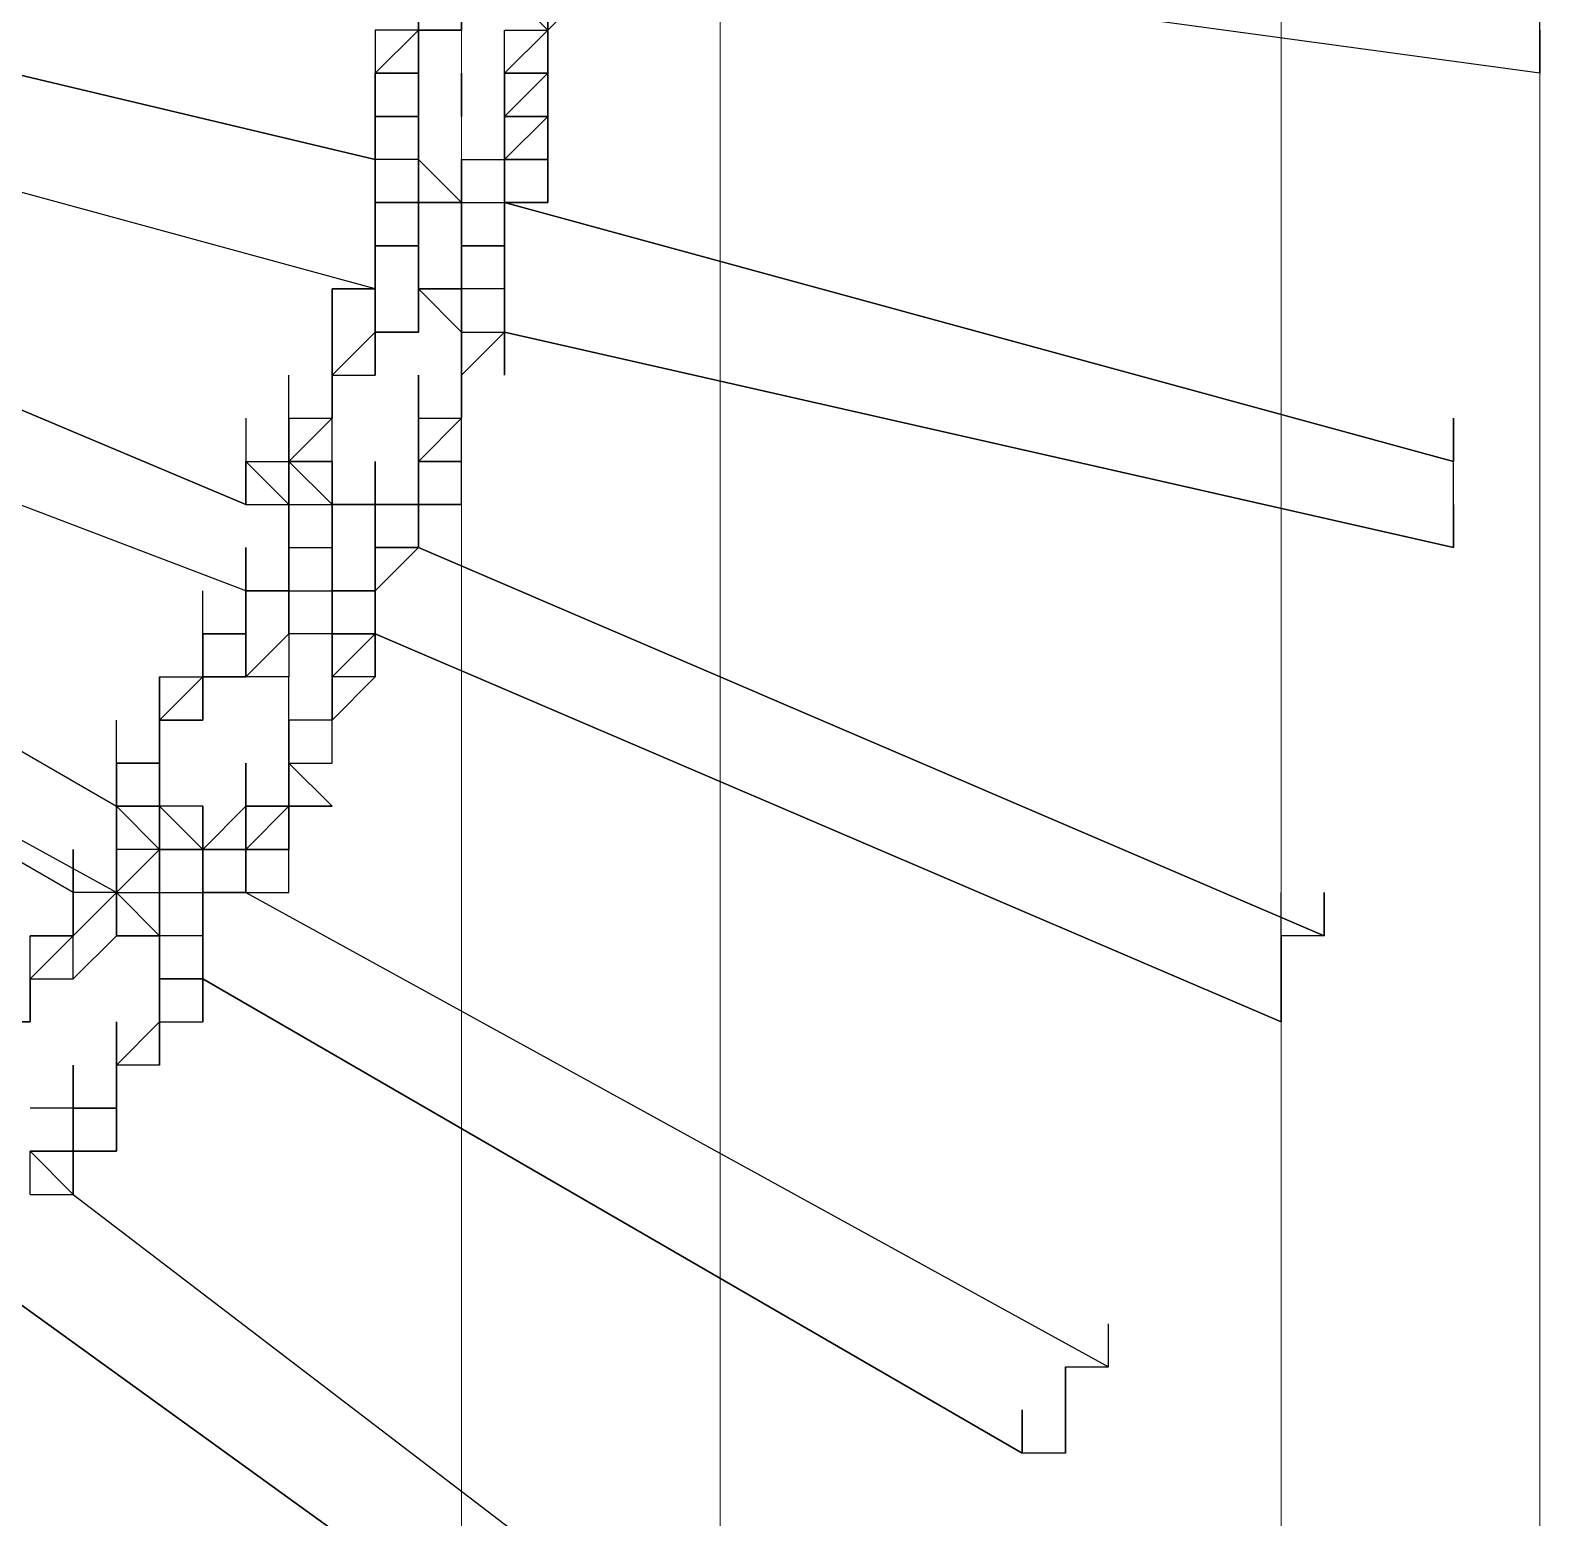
# Model space of a CAD drawing. Header units: inches. Extents: x 3324238 to 135265466, y -1036581 to 20094598.
# Drawn here: x 3353516.009 to 3353518.829, y -519257.916 to -519255.136 of the extents above; entities that cross this region are included whole.
import ezdxf

# ---------------------------------------------------------------- set-up
doc = ezdxf.new("R2010")
doc.units = ezdxf.units.IN
doc.header["$MEASUREMENT"] = 0
doc.layers.add('PDF_Geometry', color=7, linetype='Continuous')

msp = doc.modelspace()

# ---------------------------------------------------------------- linework, layer by layer
at = {"layer": 'PDF_Geometry', "color": 32, "lineweight": 13, "true_color": 0xdd6e00}
for points in [[(3353517.2977, -519332.0817), (3353517.2977, -519254.4915, 1.002038), (3353505.3731, -519254.4915), (3353505.3731, -519332.0817)], [(3353516.8143, -519332.0817), (3353516.8143, -519254.4915, 1.000988), (3353505.8566, -519254.4915), (3353505.8566, -519332.0817)]]:
    msp.add_lwpolyline(points, format="xyb", dxfattribs=at)
for points in [[(3353518.3451, -519332.0817), (3353518.3451, -519254.4915)], [(3353518.8286, -519332.0817), (3353518.8286, -519254.4915)]]:
    msp.add_lwpolyline(points, dxfattribs=at)
at = {"layer": 'PDF_Geometry', "lineweight": 25}
for points in [[(3353516.9754, -519255.2166), (3353516.9754, -519255.2972), (3353516.8948, -519255.2972), (3353516.8948, -519255.3778), (3353516.8948, -519255.2972), (3353516.9754, -519255.2972), (3353516.9754, -519255.2166), (3353516.9754, -519255.1361), (3353516.9754, -519255.0555), (3353516.8948, -519255.0555), (3353516.8948, -519254.9749), (3353516.8948, -519255.0555), (3353516.8948, -519254.9749), (3353516.8948, -519254.8943), (3353516.8948, -519254.9749), (3353516.8948, -519254.8943), (3353516.8948, -519254.8138), (3353516.8948, -519254.7332), (3353516.8948, -519254.8138), (3353516.8948, -519254.7332), (3353516.8948, -519254.8138), (3353516.8948, -519254.7332), (3353516.8948, -519254.8138)], [(3353514.9611, -519254.9749), (3353516.6531, -519255.3778), (3353516.6531, -519255.2972), (3353516.6531, -519255.3778), (3353514.9611, -519254.9749)], [(3353518.8286, -519255.2166), (3353517.056, -519254.9749), (3353516.9754, -519254.9749)], [(3353518.8286, -519255.1361), (3353518.8286, -519255.2166), (3353518.8286, -519255.1361), (3353518.8286, -519255.0555), (3353518.8286, -519254.9749)], [(3353516.6531, -519255.1361), (3353516.6531, -519255.2166), (3353516.7337, -519255.1361), (3353516.7337, -519255.2166), (3353516.7337, -519255.1361), (3353516.7337, -519255.0555), (3353516.7337, -519255.1361), (3353516.7337, -519255.0555)], [(3353516.8143, -519255.0555), (3353516.8143, -519255.1361), (3353516.7337, -519255.1361), (3353516.8143, -519255.1361), (3353516.7337, -519255.1361), (3353516.7337, -519255.2166), (3353516.7337, -519255.2972), (3353516.7337, -519255.2166), (3353516.7337, -519255.1361), (3353516.7337, -519255.2166), (3353516.7337, -519255.1361), (3353516.7337, -519255.0555), (3353516.7337, -519255.1361), (3353516.6531, -519255.1361), (3353516.6531, -519255.2166), (3353516.6531, -519255.2972), (3353516.6531, -519255.3778), (3353516.6531, -519255.2972), (3353516.6531, -519255.3778), (3353516.6531, -519255.2972), (3353516.7337, -519255.2972), (3353516.6531, -519255.2972), (3353516.7337, -519255.2972), (3353516.6531, -519255.2972), (3353516.7337, -519255.2972), (3353516.7337, -519255.2166), (3353516.7337, -519255.2972), (3353516.7337, -519255.2166), (3353516.7337, -519255.2972), (3353516.7337, -519255.2166), (3353516.7337, -519255.2972), (3353516.7337, -519255.2166), (3353516.7337, -519255.1361), (3353516.7337, -519255.0555), (3353516.7337, -519255.1361), (3353516.7337, -519255.2166), (3353516.6531, -519255.2166), (3353516.6531, -519255.2972), (3353516.6531, -519255.2166), (3353516.7337, -519255.2166), (3353516.7337, -519255.2972), (3353516.7337, -519255.2166), (3353516.7337, -519255.1361), (3353516.7337, -519255.2166), (3353516.7337, -519255.1361), (3353516.7337, -519255.0555)], [(3353516.8143, -519255.0555), (3353516.8143, -519255.1361), (3353516.8143, -519255.0555)], [(3353517.056, -519255.0555), (3353516.9754, -519255.1361), (3353516.9754, -519255.2166), (3353516.9754, -519255.1361), (3353516.8948, -519255.0555)], [(3353516.9754, -519255.1361), (3353516.8948, -519255.2166), (3353516.9754, -519255.2166), (3353516.9754, -519255.1361), (3353516.9754, -519255.2166), (3353516.9754, -519255.1361), (3353516.9754, -519255.0555), (3353516.9754, -519255.1361), (3353516.9754, -519255.0555), (3353516.9754, -519255.1361), (3353516.9754, -519255.2166), (3353516.8948, -519255.2166), (3353516.8948, -519255.2972), (3353516.8948, -519255.3778), (3353516.8948, -519255.4583), (3353516.8948, -519255.3778), (3353516.8948, -519255.2972), (3353516.8948, -519255.3778), (3353516.8948, -519255.2972), (3353516.8948, -519255.2166), (3353516.8948, -519255.2972), (3353516.9754, -519255.2972), (3353516.9754, -519255.2166), (3353516.9754, -519255.1361), (3353516.9754, -519255.0555), (3353516.9754, -519255.1361), (3353516.8948, -519255.0555)], [(3353516.9754, -519255.0555), (3353516.9754, -519255.1361), (3353517.056, -519255.0555)], [(3353516.4114, -519255.8612), (3353516.4114, -519255.9418), (3353516.492, -519255.9418), (3353516.492, -519256.0223), (3353516.492, -519256.1029), (3353516.492, -519256.0223), (3353516.492, -519255.9418), (3353516.492, -519255.8612), (3353516.5726, -519255.8612), (3353516.5726, -519255.7806), (3353516.5726, -519255.7001), (3353516.5726, -519255.7806), (3353516.5726, -519255.7001), (3353516.5726, -519255.6195), (3353516.5726, -519255.7001), (3353516.5726, -519255.6195), (3353516.6531, -519255.6195), (3353516.6531, -519255.5389), (3353516.6531, -519255.6195), (3353516.5726, -519255.6195), (3353516.5726, -519255.7001), (3353516.5726, -519255.7806), (3353516.6531, -519255.7001), (3353516.7337, -519255.7001), (3353516.6531, -519255.7001), (3353516.6531, -519255.6195), (3353516.5726, -519255.6195), (3353516.6531, -519255.6195), (3353514.8806, -519255.1361)], [(3353516.7337, -519255.1361), (3353516.7337, -519255.2166), (3353516.7337, -519255.1361), (3353516.7337, -519255.2166), (3353516.7337, -519255.2972), (3353516.7337, -519255.3778), (3353516.7337, -519255.2972), (3353516.7337, -519255.3778), (3353516.7337, -519255.2972), (3353516.7337, -519255.3778), (3353516.7337, -519255.2972), (3353516.7337, -519255.3778), (3353516.6531, -519255.3778)], [(3353516.7337, -519255.2166), (3353516.7337, -519255.1361)], [(3353516.6531, -519255.2166), (3353516.6531, -519255.2972), (3353516.6531, -519255.2166)], [(3353516.6531, -519255.2972), (3353516.6531, -519255.2166)], [(3353516.6531, -519255.2166), (3353516.7337, -519255.2166), (3353516.6531, -519255.2166)], [(3353516.7337, -519255.4583), (3353516.8143, -519255.4583), (3353516.8143, -519255.5389), (3353516.8143, -519255.4583), (3353516.8143, -519255.3778), (3353516.8948, -519255.3778), (3353516.8948, -519255.4583), (3353516.8948, -519255.5389), (3353516.8143, -519255.5389), (3353516.8143, -519255.4583), (3353516.8143, -519255.3778), (3353516.8143, -519255.4583), (3353516.8143, -519255.3778), (3353516.8143, -519255.4583), (3353516.8143, -519255.3778), (3353516.8143, -519255.4583), (3353516.8143, -519255.3778), (3353516.8143, -519255.4583), (3353516.8143, -519255.3778), (3353516.8143, -519255.4583), (3353516.7337, -519255.4583), (3353516.7337, -519255.3778), (3353516.7337, -519255.4583), (3353516.7337, -519255.3778), (3353516.7337, -519255.4583), (3353516.8143, -519255.4583), (3353516.7337, -519255.3778), (3353516.7337, -519255.4583), (3353516.7337, -519255.3778), (3353516.7337, -519255.4583), (3353516.7337, -519255.3778), (3353516.7337, -519255.2972), (3353516.7337, -519255.2166), (3353516.7337, -519255.2972), (3353516.7337, -519255.2166)], [(3353516.7337, -519255.2972), (3353516.7337, -519255.2166)], [(3353516.7337, -519255.2972), (3353516.7337, -519255.2166)], [(3353516.7337, -519255.2166), (3353516.7337, -519255.2972)], [(3353516.7337, -519255.2166), (3353516.7337, -519255.2972)], [(3353516.7337, -519255.2972), (3353516.7337, -519255.2166)], [(3353516.7337, -519255.2972), (3353516.7337, -519255.2166)], [(3353516.7337, -519255.2972), (3353516.7337, -519255.2166)], [(3353516.7337, -519255.2972), (3353516.7337, -519255.2166)], [(3353518.6674, -519255.9418), (3353516.8948, -519255.4583), (3353516.8948, -519255.3778), (3353516.9754, -519255.3778), (3353516.9754, -519255.2972), (3353516.9754, -519255.3778), (3353516.8948, -519255.3778), (3353516.8948, -519255.2972), (3353516.9754, -519255.2166), (3353516.8948, -519255.2166), (3353516.8948, -519255.2972), (3353516.8948, -519255.3778), (3353516.8948, -519255.4583), (3353516.8948, -519255.3778), (3353516.8948, -519255.4583), (3353516.8948, -519255.3778), (3353516.8948, -519255.4583), (3353516.8948, -519255.5389), (3353516.8143, -519255.5389), (3353516.8143, -519255.6195), (3353516.8143, -519255.5389), (3353516.8143, -519255.6195), (3353516.8143, -519255.5389), (3353516.8143, -519255.6195), (3353516.8143, -519255.5389)], [(3353516.8143, -519255.2972), (3353516.8143, -519255.2166)], [(3353516.8948, -519255.3778), (3353516.8948, -519255.2972), (3353516.8948, -519255.2166), (3353516.8948, -519255.2972)], [(3353516.9754, -519255.2166), (3353516.8948, -519255.2166), (3353516.9754, -519255.2166)], [(3353516.8948, -519255.2972), (3353516.8948, -519255.2166), (3353516.8948, -519255.2972), (3353516.9754, -519255.2972)], [(3353516.8948, -519255.2972), (3353516.8948, -519255.2166)], [(3353516.9754, -519255.2972), (3353516.9754, -519255.2166)], [(3353516.9754, -519255.2972), (3353516.9754, -519255.2166)], [(3353516.8143, -519255.3778), (3353516.8143, -519255.4583), (3353516.8143, -519255.5389), (3353516.8143, -519255.6195), (3353516.7337, -519255.6195), (3353516.7337, -519255.5389), (3353516.6531, -519255.5389), (3353516.7337, -519255.5389), (3353516.7337, -519255.4583), (3353516.7337, -519255.3778), (3353516.7337, -519255.4583), (3353516.8143, -519255.4583), (3353516.8948, -519255.4583), (3353516.8948, -519255.3778), (3353516.8948, -519255.2972), (3353516.8948, -519255.3778), (3353516.8948, -519255.2972), (3353516.8948, -519255.3778), (3353516.8948, -519255.2972)], [(3353516.7337, -519255.4583), (3353516.7337, -519255.5389), (3353516.7337, -519255.6195), (3353516.7337, -519255.5389), (3353516.7337, -519255.6195), (3353516.7337, -519255.5389), (3353516.7337, -519255.6195), (3353516.7337, -519255.5389), (3353516.7337, -519255.4583), (3353516.7337, -519255.5389), (3353516.6531, -519255.5389), (3353516.6531, -519255.6195), (3353516.6531, -519255.7001), (3353516.6531, -519255.6195), (3353516.6531, -519255.5389), (3353516.6531, -519255.4583), (3353516.6531, -519255.3778), (3353516.6531, -519255.4583), (3353516.6531, -519255.3778), (3353516.6531, -519255.2972)], [(3353516.6531, -519255.4583), (3353516.6531, -519255.3778), (3353516.6531, -519255.2972), (3353516.6531, -519255.3778)], [(3353516.6531, -519255.4583), (3353516.6531, -519255.3778), (3353516.6531, -519255.2972)], [(3353516.7337, -519255.4583), (3353516.7337, -519255.3778), (3353516.7337, -519255.2972)], [(3353516.7337, -519255.3778), (3353516.7337, -519255.2972)], [(3353516.7337, -519255.3778), (3353516.7337, -519255.2972)], [(3353516.8948, -519255.3778), (3353516.8948, -519255.2972)], [(3353516.8948, -519255.4583), (3353516.8948, -519255.3778), (3353516.8948, -519255.2972), (3353516.8948, -519255.3778)], [(3353516.8948, -519255.3778), (3353516.8948, -519255.2972)], [(3353516.4114, -519256.0223), (3353514.8806, -519255.3778), (3353516.4114, -519256.0223), (3353516.492, -519256.0223), (3353516.5726, -519256.0223), (3353516.6531, -519256.0223), (3353516.6531, -519256.1029), (3353516.6531, -519256.0223), (3353516.5726, -519256.0223), (3353516.5726, -519256.1029), (3353516.5726, -519256.0223), (3353516.5726, -519255.9418), (3353516.5726, -519256.0223), (3353516.5726, -519256.1029), (3353516.5726, -519256.1835), (3353516.5726, -519256.2641), (3353516.5726, -519256.1835), (3353516.5726, -519256.2641), (3353516.492, -519256.2641), (3353516.492, -519256.1835), (3353516.492, -519256.1029), (3353516.5726, -519256.1029), (3353516.5726, -519256.1835), (3353516.5726, -519256.2641), (3353516.492, -519256.2641), (3353516.492, -519256.1835), (3353516.492, -519256.1029), (3353516.5726, -519256.1029), (3353516.5726, -519256.0223), (3353516.5726, -519255.9418), (3353516.492, -519255.9418), (3353516.492, -519255.8612), (3353516.492, -519255.9418), (3353516.492, -519255.8612), (3353516.492, -519255.7806)], [(3353516.6531, -519255.4583), (3353516.6531, -519255.3778)], [(3353516.7337, -519256.0223), (3353516.7337, -519255.9418), (3353516.7337, -519256.0223), (3353516.7337, -519255.9418), (3353516.7337, -519256.0223), (3353516.7337, -519255.9418), (3353516.7337, -519256.0223), (3353516.7337, -519256.1029), (3353516.7337, -519256.0223), (3353516.8143, -519256.0223), (3353516.8143, -519255.9418), (3353516.7337, -519255.9418), (3353516.8143, -519255.9418), (3353516.8143, -519255.8612), (3353516.8143, -519255.7806), (3353516.8143, -519255.7001), (3353516.8143, -519255.7806), (3353516.8143, -519255.7001), (3353516.8143, -519255.7806), (3353516.8143, -519255.7001), (3353516.8143, -519255.7806), (3353516.8143, -519255.7001), (3353516.8143, -519255.6195), (3353516.8143, -519255.5389), (3353516.8143, -519255.4583), (3353516.8143, -519255.5389), (3353516.8143, -519255.6195), (3353516.8143, -519255.5389), (3353516.8143, -519255.6195), (3353516.7337, -519255.6195), (3353516.7337, -519255.5389), (3353516.7337, -519255.6195), (3353516.7337, -519255.5389), (3353516.7337, -519255.6195), (3353516.8143, -519255.6195), (3353516.8143, -519255.7001), (3353516.8143, -519255.7806), (3353516.8143, -519255.7001), (3353516.8143, -519255.7806), (3353516.8143, -519255.7001), (3353516.8143, -519255.6195), (3353516.8143, -519255.5389), (3353516.8143, -519255.4583), (3353516.8143, -519255.3778)], [(3353516.8143, -519255.7001), (3353516.8143, -519255.6195), (3353516.8143, -519255.7001), (3353516.8143, -519255.7806), (3353516.8948, -519255.7001), (3353516.8948, -519255.6195), (3353516.8948, -519255.7001), (3353516.8948, -519255.6195), (3353516.8143, -519255.6195), (3353516.7337, -519255.6195), (3353516.7337, -519255.5389), (3353516.7337, -519255.6195), (3353516.7337, -519255.5389), (3353516.7337, -519255.6195), (3353516.7337, -519255.5389), (3353516.7337, -519255.6195), (3353516.7337, -519255.5389), (3353516.7337, -519255.4583), (3353516.7337, -519255.3778), (3353516.7337, -519255.4583), (3353516.7337, -519255.3778), (3353516.7337, -519255.4583), (3353516.7337, -519255.3778), (3353516.7337, -519255.4583), (3353516.8143, -519255.4583), (3353516.8143, -519255.5389), (3353516.8143, -519255.4583), (3353516.8143, -519255.5389), (3353516.8143, -519255.4583), (3353516.8143, -519255.3778), (3353516.8143, -519255.4583), (3353516.8143, -519255.3778), (3353516.8143, -519255.4583), (3353516.8143, -519255.3778), (3353516.8143, -519255.4583), (3353516.8143, -519255.5389), (3353516.8143, -519255.6195), (3353516.8143, -519255.5389), (3353516.8143, -519255.4583), (3353516.8143, -519255.5389), (3353516.8143, -519255.6195), (3353516.8143, -519255.5389), (3353516.8948, -519255.5389), (3353516.8948, -519255.6195), (3353516.8948, -519255.5389), (3353516.8948, -519255.6195), (3353516.8948, -519255.5389), (3353516.8948, -519255.4583), (3353516.8948, -519255.5389), (3353516.8948, -519255.4583), (3353516.9754, -519255.4583), (3353516.8948, -519255.4583), (3353518.6674, -519255.9418)], [(3353516.7337, -519255.5389), (3353516.7337, -519255.6195), (3353516.7337, -519255.5389), (3353516.7337, -519255.6195), (3353516.7337, -519255.5389), (3353516.7337, -519255.4583), (3353516.8143, -519255.4583), (3353516.8143, -519255.3778), (3353516.8948, -519255.3778), (3353516.8948, -519255.4583), (3353516.8948, -519255.5389), (3353516.8143, -519255.5389), (3353516.8143, -519255.4583), (3353516.8143, -519255.3778)], [(3353516.7337, -519255.4583), (3353516.7337, -519255.3778)], [(3353516.7337, -519255.4583), (3353516.7337, -519255.3778)], [(3353516.8143, -519255.4583), (3353516.8143, -519255.5389), (3353516.8143, -519255.4583), (3353516.8143, -519255.3778)], [(3353516.8143, -519255.4583), (3353516.8143, -519255.3778)], [(3353516.8143, -519255.5389), (3353516.8143, -519255.4583), (3353516.8143, -519255.3778)], [(3353516.8143, -519255.4583), (3353516.8143, -519255.3778)], [(3353516.8948, -519255.5389), (3353516.8948, -519255.4583), (3353516.8948, -519255.3778)], [(3353516.8948, -519255.4583), (3353516.8948, -519255.3778)], [(3353516.8948, -519255.4583), (3353516.8948, -519255.3778)], [(3353516.9754, -519255.4583), (3353516.9754, -519255.3778), (3353516.9754, -519255.4583)], [(3353516.6531, -519255.6195), (3353516.6531, -519255.5389), (3353516.6531, -519255.4583)], [(3353516.7337, -519255.4583), (3353516.6531, -519255.4583)], [(3353516.7337, -519255.5389), (3353516.7337, -519255.4583)], [(3353516.7337, -519255.5389), (3353516.7337, -519255.6195), (3353516.7337, -519255.5389), (3353516.7337, -519255.4583)], [(3353516.7337, -519255.5389), (3353516.7337, -519255.4583)], [(3353516.7337, -519255.4583), (3353516.8143, -519255.4583)], [(3353516.7337, -519255.5389), (3353516.7337, -519255.4583)], [(3353516.7337, -519255.5389), (3353516.7337, -519255.4583)], [(3353516.8143, -519255.5389), (3353516.8143, -519255.4583)], [(3353516.8143, -519255.5389), (3353516.8143, -519255.4583)], [(3353516.2503, -519256.4252), (3353516.2503, -519256.5058), (3353516.2503, -519256.4252), (3353516.2503, -519256.5058), (3353516.2503, -519256.5863), (3353516.2503, -519256.5058), (3353516.2503, -519256.5863), (3353516.1697, -519256.5863), (3353516.1697, -519256.5058), (3353516.2503, -519256.5058), (3353516.2503, -519256.5863), (3353516.2503, -519256.5058), (3353516.2503, -519256.4252), (3353516.2503, -519256.5058), (3353516.1697, -519256.5058), (3353516.2503, -519256.5058), (3353516.2503, -519256.4252), (3353516.2503, -519256.3446), (3353516.2503, -519256.4252), (3353516.2503, -519256.3446), (3353516.2503, -519256.4252), (3353516.3308, -519256.4252), (3353516.2503, -519256.4252), (3353516.2503, -519256.5058), (3353516.2503, -519256.4252), (3353516.2503, -519256.3446), (3353516.3308, -519256.3446), (3353516.3308, -519256.2641), (3353516.3308, -519256.3446), (3353516.3308, -519256.2641), (3353516.3308, -519256.3446), (3353516.4114, -519256.3446), (3353516.3308, -519256.3446), (3353516.3308, -519256.4252), (3353516.3308, -519256.3446), (3353516.3308, -519256.2641), (3353516.4114, -519256.2641), (3353516.4114, -519256.1835), (3353516.4114, -519256.2641), (3353516.4114, -519256.1835), (3353516.4114, -519256.1029), (3353516.4114, -519256.1835), (3353514.7194, -519255.5389)], [(3353516.6531, -519255.6195), (3353516.6531, -519255.5389)], [(3353516.6531, -519255.6195), (3353516.6531, -519255.5389)], [(3353516.6531, -519255.6195), (3353516.6531, -519255.5389)], [(3353516.7337, -519255.6195), (3353516.8143, -519255.7001), (3353516.8948, -519255.7001), (3353516.8948, -519255.7806), (3353516.8948, -519255.7001), (3353516.8948, -519255.6195), (3353516.8948, -519255.7001), (3353516.8948, -519255.6195), (3353516.8948, -519255.7001), (3353516.8948, -519255.6195), (3353516.8143, -519255.6195), (3353516.8143, -519255.5389)], [(3353516.7337, -519255.6195), (3353516.7337, -519255.5389)], [(3353516.7337, -519255.6195), (3353516.7337, -519255.5389)], [(3353516.7337, -519255.6195), (3353516.7337, -519255.5389)], [(3353516.7337, -519255.6195), (3353516.7337, -519255.5389)], [(3353516.7337, -519255.6195), (3353516.7337, -519255.5389)], [(3353516.7337, -519255.6195), (3353516.7337, -519255.5389)], [(3353516.8143, -519255.6195), (3353516.8143, -519255.5389)], [(3353516.8143, -519255.6195), (3353516.8143, -519255.5389)], [(3353516.8948, -519255.5389), (3353516.8948, -519255.6195)], [(3353516.8948, -519255.6195), (3353516.8948, -519255.5389)], [(3353516.8948, -519255.6195), (3353516.8948, -519255.5389)], [(3353514.7194, -519255.7001), (3353514.7194, -519255.6195), (3353514.7194, -519255.7001), (3353514.6388, -519255.7001), (3353516.1697, -519256.5863), (3353516.1697, -519256.5058), (3353516.1697, -519256.5863), (3353516.1697, -519256.5058), (3353516.1697, -519256.5863), (3353516.1697, -519256.5058), (3353516.1697, -519256.4252)], [(3353516.7337, -519255.8612), (3353516.7337, -519255.9418), (3353516.7337, -519256.0223), (3353516.7337, -519255.9418), (3353516.7337, -519255.8612), (3353516.7337, -519255.7806), (3353516.7337, -519255.8612), (3353516.7337, -519255.9418), (3353516.7337, -519256.0223), (3353516.7337, -519255.9418), (3353516.7337, -519256.0223), (3353516.7337, -519256.1029), (3353516.7337, -519256.0223), (3353516.7337, -519256.1029), (3353516.7337, -519256.0223), (3353516.7337, -519256.1029), (3353516.7337, -519256.0223), (3353516.7337, -519255.9418), (3353516.7337, -519255.8612), (3353516.7337, -519255.9418), (3353516.7337, -519256.0223), (3353516.7337, -519256.1029), (3353516.7337, -519256.0223), (3353516.6531, -519256.0223), (3353516.6531, -519256.1029), (3353516.6531, -519256.1835), (3353516.6531, -519256.1029), (3353516.6531, -519256.1835), (3353516.5726, -519256.1835), (3353516.5726, -519256.1029), (3353516.5726, -519256.0223), (3353516.5726, -519256.1029), (3353516.5726, -519256.0223), (3353516.5726, -519256.1029), (3353516.5726, -519256.0223), (3353516.5726, -519255.9418), (3353516.5726, -519256.0223), (3353516.5726, -519255.9418), (3353516.5726, -519256.0223), (3353516.5726, -519255.9418), (3353516.492, -519255.9418), (3353516.492, -519256.0223), (3353516.492, -519255.9418), (3353516.492, -519256.0223), (3353516.4114, -519255.9418), (3353516.4114, -519256.0223), (3353516.4114, -519255.9418), (3353516.492, -519255.9418), (3353516.492, -519255.8612), (3353516.5726, -519255.8612), (3353516.5726, -519255.7806), (3353516.5726, -519255.7001), (3353516.5726, -519255.6195)], [(3353516.7337, -519255.7001), (3353516.7337, -519255.6195), (3353516.7337, -519255.7001)], [(3353516.8948, -519255.7001), (3353516.8948, -519255.6195)], [(3353514.6388, -519255.7001), (3353516.1697, -519256.5863), (3353516.1697, -519256.5058), (3353516.1697, -519256.5863), (3353516.1697, -519256.6669), (3353516.1697, -519256.5863), (3353516.2503, -519256.6669), (3353516.3308, -519256.6669), (3353516.3308, -519256.5863), (3353516.3308, -519256.6669), (3353516.3308, -519256.5863), (3353516.2503, -519256.5863), (3353516.2503, -519256.5058), (3353516.2503, -519256.5863), (3353516.2503, -519256.6669), (3353516.2503, -519256.5863), (3353516.2503, -519256.6669), (3353516.2503, -519256.5863), (3353516.1697, -519256.5863), (3353516.2503, -519256.5863), (3353516.2503, -519256.6669), (3353516.2503, -519256.5863), (3353516.2503, -519256.6669), (3353516.2503, -519256.5863), (3353516.2503, -519256.6669), (3353516.3308, -519256.6669), (3353516.4114, -519256.6669), (3353516.4114, -519256.7475), (3353516.492, -519256.7475), (3353516.492, -519256.6669), (3353516.4114, -519256.6669), (3353516.4114, -519256.7475), (3353516.3308, -519256.7475), (3353516.4114, -519256.7475), (3353516.3308, -519256.7475), (3353516.3308, -519256.8281), (3353516.3308, -519256.7475), (3353516.3308, -519256.8281), (3353516.2503, -519256.8281), (3353516.2503, -519256.7475), (3353516.2503, -519256.8281), (3353516.2503, -519256.7475), (3353516.2503, -519256.8281), (3353516.2503, -519256.9086), (3353516.2503, -519256.9892), (3353516.2503, -519256.9086), (3353516.2503, -519256.9892), (3353516.2503, -519256.9086), (3353516.2503, -519256.9892), (3353516.2503, -519256.9086), (3353516.3308, -519256.9086), (3353516.3308, -519256.9892), (3353516.3308, -519256.9086), (3353516.2503, -519256.9086), (3353516.2503, -519256.8281), (3353516.1697, -519256.7475), (3353516.0891, -519256.8281), (3353516.0891, -519256.7475), (3353516.0891, -519256.6669), (3353516.0891, -519256.7475), (3353516.0891, -519256.6669), (3353516.0891, -519256.7475), (3353514.5583, -519255.8612)], [(3353516.492, -519255.9418), (3353516.492, -519256.0223), (3353516.492, -519255.9418), (3353516.492, -519255.8612), (3353516.492, -519255.9418), (3353516.492, -519256.0223), (3353516.492, -519255.9418), (3353516.492, -519255.8612), (3353516.492, -519255.9418), (3353516.5726, -519255.8612), (3353516.492, -519255.9418), (3353516.492, -519255.8612), (3353516.492, -519255.9418), (3353516.492, -519255.8612), (3353516.5726, -519255.8612), (3353516.5726, -519255.7806), (3353516.6531, -519255.7806), (3353516.6531, -519255.7001), (3353516.6531, -519255.7806)], [(3353516.6531, -519256.2641), (3353516.6531, -519256.1835), (3353516.6531, -519256.2641), (3353516.6531, -519256.1835), (3353516.6531, -519256.2641), (3353516.6531, -519256.1835), (3353516.6531, -519256.2641), (3353516.6531, -519256.1835), (3353516.6531, -519256.2641), (3353516.6531, -519256.1835), (3353516.6531, -519256.2641), (3353516.6531, -519256.1835), (3353516.6531, -519256.1029), (3353516.6531, -519256.1835), (3353516.6531, -519256.1029), (3353516.6531, -519256.1835), (3353516.6531, -519256.1029), (3353516.6531, -519256.1835), (3353516.6531, -519256.1029), (3353516.6531, -519256.1835), (3353516.5726, -519256.1835), (3353516.5726, -519256.2641), (3353516.5726, -519256.1835), (3353516.5726, -519256.2641), (3353516.5726, -519256.1835), (3353516.5726, -519256.1029), (3353516.5726, -519256.0223), (3353516.5726, -519255.9418), (3353516.5726, -519256.0223), (3353516.492, -519255.9418), (3353516.5726, -519255.9418), (3353516.5726, -519255.8612), (3353516.5726, -519255.7806), (3353516.5726, -519255.7001)], [(3353516.5726, -519255.7806), (3353516.5726, -519255.7001)], [(3353516.5726, -519255.7806), (3353516.5726, -519255.7001)], [(3353516.5726, -519255.7806), (3353516.5726, -519255.7001)], [(3353516.7337, -519255.7001), (3353516.6531, -519255.7001)], [(3353516.8143, -519255.7806), (3353516.8143, -519255.7001)], [(3353516.8143, -519255.7806), (3353516.8143, -519255.7001)], [(3353516.8948, -519255.7001), (3353518.6674, -519256.1029), (3353516.8948, -519255.7001)], [(3353516.5726, -519255.8612), (3353516.5726, -519255.7806)], [(3353516.8143, -519256.0223), (3353516.7337, -519256.0223), (3353516.7337, -519255.9418), (3353516.8143, -519255.8612), (3353516.8143, -519255.7806), (3353516.8143, -519255.8612), (3353516.8143, -519255.7806)], [(3353516.7337, -519255.9418), (3353516.7337, -519255.8612), (3353516.8143, -519255.8612), (3353516.8143, -519255.7806)], [(3353516.8143, -519255.8612), (3353516.8143, -519255.7806)], [(3353516.8143, -519255.8612), (3353516.8143, -519255.7806)], [(3353516.8143, -519255.8612), (3353516.8143, -519255.7806)], [(3353516.8143, -519255.8612), (3353516.8143, -519255.7806)], [(3353516.1697, -519256.6669), (3353516.1697, -519256.7475), (3353514.5583, -519255.8612)], [(3353516.5726, -519256.5863), (3353516.492, -519256.5863), (3353516.5726, -519256.5863), (3353516.492, -519256.5863), (3353516.492, -519256.6669), (3353516.492, -519256.5863), (3353516.492, -519256.5058), (3353516.492, -519256.5863), (3353516.492, -519256.5058), (3353516.492, -519256.5863), (3353516.492, -519256.6669), (3353516.492, -519256.5863), (3353516.492, -519256.6669), (3353516.492, -519256.5863), (3353516.492, -519256.5058), (3353516.492, -519256.4252), (3353516.492, -519256.5058), (3353516.5726, -519256.5058), (3353516.5726, -519256.4252), (3353516.5726, -519256.3446), (3353516.5726, -519256.2641), (3353516.5726, -519256.3446), (3353516.5726, -519256.4252), (3353516.5726, -519256.3446), (3353516.5726, -519256.4252), (3353516.5726, -519256.3446), (3353516.5726, -519256.4252), (3353516.5726, -519256.3446), (3353516.5726, -519256.2641), (3353516.5726, -519256.1835), (3353516.5726, -519256.2641), (3353516.492, -519256.2641), (3353516.492, -519256.1835), (3353516.492, -519256.1029), (3353516.492, -519256.0223), (3353516.492, -519256.1029), (3353516.492, -519256.1835), (3353516.492, -519256.1029), (3353516.492, -519256.1835), (3353516.492, -519256.2641), (3353516.492, -519256.1835), (3353516.492, -519256.2641), (3353516.492, -519256.1835), (3353516.492, -519256.1029), (3353516.492, -519256.0223), (3353516.492, -519256.1029), (3353516.492, -519256.1835), (3353516.492, -519256.1029), (3353516.492, -519256.0223), (3353516.492, -519255.9418), (3353516.492, -519255.8612)], [(3353516.492, -519255.8612), (3353516.492, -519255.9418), (3353516.492, -519255.8612)], [(3353516.492, -519255.9418), (3353516.492, -519255.8612)], [(3353516.492, -519255.9418), (3353516.492, -519255.8612)], [(3353516.7337, -519255.9418), (3353516.7337, -519255.8612)], [(3353516.7337, -519256.1029), (3353516.7337, -519256.0223), (3353516.7337, -519255.9418), (3353516.7337, -519255.8612)], [(3353516.7337, -519255.9418), (3353516.7337, -519255.8612)], [(3353518.6674, -519256.1029), (3353518.6674, -519256.0223), (3353518.6674, -519256.1029), (3353518.6674, -519256.0223), (3353518.6674, -519255.9418), (3353518.6674, -519255.8612)], [(3353516.5726, -519256.0223), (3353516.5726, -519255.9418)], [(3353516.6531, -519256.0223), (3353516.6531, -519255.9418)], [(3353516.7337, -519255.9418), (3353516.7337, -519256.0223), (3353516.7337, -519255.9418)], [(3353516.7337, -519256.1029), (3353516.7337, -519256.0223), (3353516.7337, -519255.9418)], [(3353516.4114, -519256.0223), (3353516.492, -519256.0223)], [(3353516.492, -519256.1029), (3353516.492, -519256.0223)], [(3353516.492, -519256.1835), (3353516.5726, -519256.1835), (3353516.6531, -519256.1835), (3353516.6531, -519256.2641), (3353516.6531, -519256.3446), (3353516.5726, -519256.3446), (3353516.5726, -519256.2641), (3353516.492, -519256.2641), (3353516.492, -519256.1835), (3353516.492, -519256.1029), (3353516.492, -519256.0223), (3353516.492, -519256.1029), (3353516.492, -519256.1835), (3353516.492, -519256.1029), (3353516.492, -519256.1835), (3353516.492, -519256.1029), (3353516.492, -519256.0223), (3353516.492, -519256.1029), (3353516.492, -519256.1835), (3353516.492, -519256.2641), (3353516.492, -519256.1835), (3353516.492, -519256.2641), (3353516.492, -519256.1835), (3353516.492, -519256.1029)], [(3353516.492, -519256.1029), (3353516.492, -519256.0223)], [(3353516.492, -519256.1029), (3353516.492, -519256.0223)], [(3353516.5726, -519256.1029), (3353516.5726, -519256.0223)], [(3353516.5726, -519256.1029), (3353516.5726, -519256.0223)], [(3353516.5726, -519256.1029), (3353516.5726, -519256.0223)], [(3353516.7337, -519256.0223), (3353516.7337, -519256.1029), (3353516.6531, -519256.1029), (3353516.6531, -519256.0223), (3353516.6531, -519256.1029), (3353516.6531, -519256.1835), (3353516.7337, -519256.1029), (3353518.4257, -519256.8281), (3353518.3451, -519256.8281), (3353518.3451, -519256.9086), (3353518.3451, -519256.9892), (3353518.3451, -519256.9086), (3353518.3451, -519256.8281), (3353518.3451, -519256.7475)], [(3353516.6531, -519256.0223), (3353516.7337, -519256.0223), (3353516.6531, -519256.0223)], [(3353516.6531, -519256.1835), (3353516.6531, -519256.1029), (3353516.6531, -519256.0223)], [(3353516.7337, -519256.0223), (3353516.7337, -519256.1029), (3353516.6531, -519256.1029)], [(3353516.6531, -519256.1029), (3353516.6531, -519256.0223)], [(3353516.7337, -519256.1029), (3353516.7337, -519256.0223), (3353516.7337, -519256.1029)], [(3353516.7337, -519256.1029), (3353516.7337, -519256.0223)], [(3353518.6674, -519256.1029), (3353518.6674, -519256.0223)], [(3353516.4114, -519256.3446), (3353516.4114, -519256.2641), (3353516.4114, -519256.1835), (3353516.4114, -519256.1029), (3353516.4114, -519256.1835), (3353516.4114, -519256.1029), (3353516.4114, -519256.1835), (3353516.492, -519256.1835), (3353516.492, -519256.1029), (3353516.492, -519256.1835), (3353516.492, -519256.2641)], [(3353516.4114, -519256.1835), (3353516.4114, -519256.1029)], [(3353516.4114, -519256.1835), (3353516.4114, -519256.1029)], [(3353516.492, -519256.2641), (3353516.492, -519256.1835), (3353516.492, -519256.1029)], [(3353516.5726, -519256.1835), (3353516.5726, -519256.1029)], [(3353516.5726, -519256.2641), (3353516.5726, -519256.1835), (3353516.5726, -519256.1029), (3353516.5726, -519256.1835)], [(3353516.6531, -519256.1835), (3353516.6531, -519256.1029)], [(3353516.6531, -519256.1835), (3353516.6531, -519256.1029)], [(3353516.6531, -519256.1835), (3353516.6531, -519256.1029)], [(3353518.4257, -519256.8281), (3353516.7337, -519256.1029)], [(3353516.2503, -519256.4252), (3353516.3308, -519256.4252), (3353516.3308, -519256.3446), (3353516.3308, -519256.2641), (3353516.3308, -519256.1835)], [(3353516.4114, -519256.2641), (3353516.4114, -519256.1835)], [(3353516.4114, -519256.1835), (3353516.4114, -519256.2641)], [(3353516.492, -519256.2641), (3353516.492, -519256.1835)], [(3353516.492, -519256.1835), (3353516.5726, -519256.1835)], [(3353516.492, -519256.2641), (3353516.492, -519256.1835)], [(3353516.492, -519256.2641), (3353516.492, -519256.1835)], [(3353516.5726, -519256.2641), (3353516.5726, -519256.1835)], [(3353516.5726, -519256.2641), (3353516.5726, -519256.1835)], [(3353516.5726, -519256.2641), (3353516.5726, -519256.1835)], [(3353516.5726, -519256.2641), (3353516.5726, -519256.1835)], [(3353516.3308, -519256.8281), (3353516.3308, -519256.9086), (3353516.3308, -519256.8281), (3353516.3308, -519256.7475), (3353516.3308, -519256.6669), (3353516.3308, -519256.7475), (3353516.3308, -519256.8281), (3353516.3308, -519256.9086), (3353516.3308, -519256.8281), (3353516.2503, -519256.8281), (3353516.2503, -519256.7475), (3353516.2503, -519256.8281), (3353516.2503, -519256.7475), (3353516.2503, -519256.6669), (3353516.2503, -519256.5863), (3353516.2503, -519256.6669), (3353516.2503, -519256.5863), (3353516.2503, -519256.5058), (3353516.2503, -519256.5863), (3353516.2503, -519256.6669), (3353516.2503, -519256.5863), (3353516.1697, -519256.5863), (3353516.1697, -519256.5058), (3353516.2503, -519256.5058), (3353516.2503, -519256.4252), (3353516.3308, -519256.3446), (3353516.3308, -519256.2641), (3353516.3308, -519256.3446)], [(3353516.4114, -519256.2641), (3353516.4114, -519256.3446), (3353516.492, -519256.2641), (3353516.492, -519256.3446), (3353516.4114, -519256.3446), (3353516.4114, -519256.2641), (3353516.3308, -519256.2641)], [(3353516.3308, -519256.3446), (3353516.3308, -519256.2641)], [(3353516.5726, -519256.5058), (3353516.5726, -519256.4252), (3353516.5726, -519256.3446), (3353516.5726, -519256.2641)], [(3353516.5726, -519256.3446), (3353516.5726, -519256.4252), (3353516.6531, -519256.3446), (3353516.6531, -519256.2641), (3353516.5726, -519256.2641), (3353516.6531, -519256.2641), (3353518.3451, -519256.9892), (3353516.6531, -519256.2641), (3353516.6531, -519256.3446), (3353516.6531, -519256.2641), (3353516.6531, -519256.3446)], [(3353516.6531, -519256.2641), (3353516.5726, -519256.2641)], [(3353516.5726, -519256.3446), (3353516.6531, -519256.2641)], [(3353516.2503, -519256.4252), (3353516.2503, -519256.3446)], [(3353516.2503, -519256.4252), (3353516.2503, -519256.3446)], [(3353516.3309, -519256.4252), (3353516.3309, -519256.3446)], [(3353516.5726, -519256.3446), (3353516.5726, -519256.4252), (3353516.492, -519256.4252), (3353516.492, -519256.3446)], [(3353516.5726, -519256.4252), (3353516.5726, -519256.3446)], [(3353516.5726, -519256.3446), (3353516.5726, -519256.4252)], [(3353516.2503, -519256.5058), (3353516.2503, -519256.4252)], [(3353516.2503, -519256.4252), (3353516.2503, -519256.5058)], [(3353516.2503, -519256.4252), (3353516.2503, -519256.5058)], [(3353516.2503, -519256.5058), (3353516.2503, -519256.4252)], [(3353516.2503, -519256.6669), (3353516.2503, -519256.5863), (3353516.2503, -519256.5058), (3353516.2503, -519256.4252)], [(3353516.492, -519256.5058), (3353516.492, -519256.4252)], [(3353516.492, -519256.5058), (3353516.492, -519256.4252)], [(3353516.2503, -519256.5058), (3353516.2503, -519256.5863), (3353516.1697, -519256.5863)], [(3353516.1697, -519256.5058), (3353516.1697, -519256.5863), (3353516.1697, -519256.5058)], [(3353516.1697, -519256.5863), (3353516.1697, -519256.5058)], [(3353516.2503, -519256.5863), (3353516.2503, -519256.5058)], [(3353516.2503, -519256.5863), (3353516.2503, -519256.5058)], [(3353516.2503, -519256.5863), (3353516.2503, -519256.5058)], [(3353516.2503, -519256.5863), (3353516.2503, -519256.5058)], [(3353516.2503, -519256.5863), (3353516.2503, -519256.5058)], [(3353516.4114, -519256.6669), (3353516.4114, -519256.7475), (3353516.4114, -519256.6669), (3353516.4114, -519256.5863), (3353516.4114, -519256.6669), (3353516.492, -519256.5863), (3353516.4114, -519256.5863), (3353516.4114, -519256.5058), (3353516.4114, -519256.5863), (3353516.4114, -519256.5058), (3353516.4114, -519256.5863), (3353516.4114, -519256.6669), (3353516.4114, -519256.7475), (3353516.4114, -519256.6669), (3353516.4114, -519256.7475), (3353516.4114, -519256.6669), (3353516.4114, -519256.7475), (3353516.4114, -519256.6669), (3353516.3308, -519256.6669), (3353516.3308, -519256.5863), (3353516.3308, -519256.6669), (3353516.4114, -519256.5863), (3353516.4114, -519256.6669), (3353516.4114, -519256.5863), (3353516.4114, -519256.5058), (3353516.4114, -519256.5863), (3353516.4114, -519256.6669), (3353516.4114, -519256.7475), (3353516.4114, -519256.6669), (3353516.492, -519256.6669), (3353516.4114, -519256.6669), (3353516.4114, -519256.7475), (3353516.4114, -519256.6669), (3353516.4114, -519256.5863), (3353516.4114, -519256.6669), (3353516.4114, -519256.5863), (3353516.492, -519256.5863), (3353516.492, -519256.5058), (3353516.492, -519256.5863), (3353516.492, -519256.5058), (3353516.492, -519256.5863), (3353516.492, -519256.6669), (3353516.492, -519256.5863), (3353516.4114, -519256.5863), (3353516.4114, -519256.6669), (3353516.4114, -519256.7475), (3353516.4114, -519256.6669), (3353516.4114, -519256.7475), (3353518.0228, -519257.6338), (3353518.0228, -519257.5532)], [(3353516.5726, -519256.5863), (3353516.492, -519256.5058), (3353516.5726, -519256.5863)], [(3353516.492, -519256.5863), (3353516.492, -519256.5058), (3353516.5726, -519256.5058)], [(3353516.492, -519256.5863), (3353516.492, -519256.5058)], [(3353516.492, -519256.5863), (3353516.492, -519256.5058)], [(3353516.2503, -519256.5863), (3353516.2503, -519256.6669), (3353516.1697, -519256.7475), (3353516.2503, -519256.7475), (3353516.2503, -519256.8281), (3353516.2503, -519256.7475), (3353516.3308, -519256.7475), (3353516.3308, -519256.6669), (3353516.3308, -519256.7475), (3353516.3308, -519256.6669), (3353516.3308, -519256.7475), (3353516.3308, -519256.8281), (3353516.3308, -519256.7475), (3353516.3308, -519256.8281), (3353516.3308, -519256.9086), (3353516.3308, -519256.8281), (3353516.3308, -519256.9086), (3353516.3308, -519256.8281), (3353516.3308, -519256.7475), (3353516.3308, -519256.8281)], [(3353516.1697, -519256.6669), (3353516.1697, -519256.5863)], [(3353516.2503, -519256.6669), (3353516.2503, -519256.5863)], [(3353516.2503, -519256.6669), (3353516.2503, -519256.5863)], [(3353516.2503, -519256.6669), (3353516.2503, -519256.5863)], [(3353516.2503, -519256.6669), (3353516.2503, -519256.5863)], [(3353516.2503, -519256.6669), (3353516.2503, -519256.5863)], [(3353516.3308, -519256.9892), (3353516.3308, -519256.9086), (3353516.3308, -519256.8281), (3353516.3308, -519256.7475), (3353516.3308, -519256.6669), (3353516.3308, -519256.5863)], [(3353516.3308, -519256.6669), (3353516.3308, -519256.5863)], [(3353516.3308, -519256.6669), (3353516.3308, -519256.5863)], [(3353516.3308, -519256.6669), (3353516.3308, -519256.5863)], [(3353516.3308, -519256.6669), (3353516.3308, -519256.5863)], [(3353516.3308, -519256.6669), (3353516.3308, -519256.5863)], [(3353516.3308, -519256.6669), (3353516.3308, -519256.5863)], [(3353516.3308, -519256.6669), (3353516.3308, -519256.5863)], [(3353516.3308, -519256.6669), (3353516.3308, -519256.5863)], [(3353516.3308, -519256.6669), (3353516.3308, -519256.5863)], [(3353516.3308, -519256.6669), (3353516.4114, -519256.5863)], [(3353516.3309, -519256.6669), (3353516.3309, -519256.5863)], [(3353516.3309, -519256.6669), (3353516.3309, -519256.5863)], [(3353516.4114, -519256.7475), (3353516.4114, -519256.6669), (3353516.4114, -519256.5863)], [(3353516.4114, -519256.7475), (3353516.4114, -519256.6669), (3353516.4114, -519256.5863)], [(3353516.0891, -519256.7475), (3353516.0891, -519256.6669)], [(3353516.1697, -519256.7475), (3353516.1697, -519256.6669), (3353516.1697, -519256.7475), (3353516.1697, -519256.6669), (3353516.1697, -519256.7475), (3353516.1697, -519256.6669), (3353516.1697, -519256.7475), (3353516.0891, -519256.7475)], [(3353516.0891, -519256.7475), (3353516.0891, -519256.6669)], [(3353516.1697, -519256.7475), (3353516.1697, -519256.6669)], [(3353516.1697, -519256.7475), (3353516.1697, -519256.6669)], [(3353516.1697, -519256.7475), (3353516.1697, -519256.6669)], [(3353516.1697, -519256.7475), (3353516.1697, -519256.6669)], [(3353516.1697, -519256.7475), (3353516.1697, -519256.6669)], [(3353516.1697, -519256.7475), (3353516.1697, -519256.6669)], [(3353516.1697, -519256.7475), (3353516.1697, -519256.6669)], [(3353516.1697, -519256.7475), (3353516.1697, -519256.6669)], [(3353516.2503, -519256.6669), (3353516.1697, -519256.6669)], [(3353516.2503, -519256.6669), (3353516.2503, -519256.7475)], [(3353516.2503, -519256.6669), (3353516.3308, -519256.6669)], [(3353516.3308, -519256.6669), (3353516.2503, -519256.6669)], [(3353516.2503, -519256.7475), (3353516.2503, -519256.6669)], [(3353516.2503, -519256.7475), (3353516.2503, -519256.6669)], [(3353516.2503, -519256.6669), (3353516.3308, -519256.6669)], [(3353516.3308, -519256.7475), (3353516.3308, -519256.6669)], [(3353516.3308, -519256.7475), (3353516.3308, -519256.6669)], [(3353516.3308, -519256.7475), (3353516.3308, -519256.6669)], [(3353516.4114, -519256.7475), (3353516.4114, -519256.6669)], [(3353516.4114, -519256.7475), (3353516.4114, -519256.6669)], [(3353516.4114, -519256.6669), (3353516.492, -519256.6669)], [(3353516.4114, -519256.7475), (3353516.4114, -519256.6669)], [(3353516.0086, -519256.9086), (3353516.0086, -519256.9892), (3353515.928, -519256.9892), (3353516.0086, -519256.9892), (3353516.0086, -519256.9086), (3353516.0086, -519256.9892), (3353516.0086, -519256.9086), (3353516.0891, -519256.9086), (3353516.1697, -519256.8281), (3353516.1697, -519256.7475)], [(3353516.0891, -519256.9086), (3353516.0891, -519256.8281), (3353516.0891, -519256.7475), (3353516.0891, -519256.8281), (3353516.0086, -519256.9086)], [(3353516.1697, -519256.8281), (3353516.1697, -519256.7475)], [(3353516.1697, -519257.1503), (3353516.1697, -519257.0698), (3353516.2503, -519256.9892), (3353516.2503, -519256.9086), (3353516.2503, -519256.8281), (3353516.2503, -519256.7475), (3353516.2503, -519256.8281), (3353516.2503, -519256.7475), (3353516.2503, -519256.8281), (3353516.2503, -519256.7475), (3353516.2503, -519256.8281), (3353516.2503, -519256.7475), (3353516.2503, -519256.8281)], [(3353516.1697, -519256.8281), (3353516.1697, -519256.7475)], [(3353516.2503, -519256.8281), (3353516.2503, -519256.7475)], [(3353516.2503, -519256.8281), (3353516.2503, -519256.7475)], [(3353516.2503, -519256.8281), (3353516.2503, -519256.7475)], [(3353516.2503, -519256.8281), (3353516.2503, -519256.7475)], [(3353516.2503, -519256.8281), (3353516.2503, -519256.7475)], [(3353516.2503, -519256.8281), (3353516.2503, -519256.7475)], [(3353516.2503, -519256.8281), (3353516.2503, -519256.7475)], [(3353516.2503, -519256.8281), (3353516.2503, -519256.7475)], [(3353516.2503, -519256.8281), (3353516.2503, -519256.7475)], [(3353516.2503, -519256.7475), (3353516.2503, -519256.8281)], [(3353516.2503, -519256.8281), (3353516.2503, -519256.7475)], [(3353516.2503, -519256.828), (3353516.2503, -519256.7475)], [(3353516.2503, -519256.8281), (3353516.2503, -519256.7475)], [(3353516.2503, -519256.8281), (3353516.2503, -519256.7475)], [(3353516.2503, -519256.8281), (3353516.2503, -519256.7475)], [(3353516.3308, -519256.8281), (3353516.3308, -519256.7475), (3353516.3308, -519256.8281)], [(3353516.4114, -519256.7475), (3353518.0228, -519257.6338), (3353518.0228, -519257.5532)], [(3353518.4257, -519256.8281), (3353518.4257, -519256.7475)], [(3353516.0086, -519256.8281), (3353516.0891, -519256.8281), (3353516.0086, -519256.8281)], [(3353516.0086, -519256.9086), (3353516.0891, -519256.9086), (3353516.0891, -519256.8281), (3353516.0086, -519256.8281)], [(3353516.0086, -519256.9892), (3353516.0086, -519256.9086), (3353516.0086, -519256.8281)], [(3353516.0891, -519256.9086), (3353516.1697, -519256.8281)], [(3353516.0891, -519256.9086), (3353516.0891, -519256.8281)], [(3353516.0891, -519256.9086), (3353516.0891, -519256.8281)], [(3353516.1697, -519256.8281), (3353516.2503, -519256.8281)], [(3353516.2503, -519256.8281), (3353516.1697, -519256.8281)], [(3353516.2503, -519256.9892), (3353516.2503, -519256.9086), (3353516.2503, -519256.8281), (3353516.2503, -519256.9086), (3353516.2503, -519256.9892), (3353516.2503, -519257.0698), (3353516.2503, -519256.9892), (3353516.3308, -519256.9892), (3353516.3308, -519256.9086), (3353517.8617, -519257.7949)], [(3353516.2503, -519256.9086), (3353516.2503, -519256.8281)], [(3353516.2503, -519256.9892), (3353516.2503, -519256.9086), (3353516.2503, -519256.9892)], [(3353517.8617, -519257.7949), (3353516.3308, -519256.9086)], [(3353516.2503, -519257.0698), (3353516.1697, -519257.0698), (3353516.1697, -519257.1503), (3353516.1697, -519257.0698), (3353516.1697, -519257.1503), (3353516.1697, -519257.0698), (3353516.1697, -519256.9892), (3353516.1697, -519257.0698), (3353516.1697, -519257.1503), (3353516.1697, -519257.2309), (3353516.1697, -519257.1503), (3353516.0891, -519257.1503), (3353516.1697, -519257.1503), (3353516.0891, -519257.1503), (3353516.0891, -519257.2309), (3353516.0891, -519257.1503), (3353516.0891, -519257.0698), (3353516.0891, -519257.1503), (3353516.0891, -519257.0698), (3353516.0891, -519257.1503), (3353516.0891, -519257.2309), (3353516.0891, -519257.3115), (3353517.4588, -519258.3589), (3353517.4588, -519258.2783)], [(3353516.1697, -519257.1503), (3353516.1697, -519257.0698), (3353516.1697, -519256.9892)], [(3353516.1697, -519257.0698), (3353516.1697, -519256.9892)], [(3353516.0086, -519257.3115), (3353516.0891, -519257.3115), (3353516.0891, -519257.2309), (3353516.0891, -519257.1503), (3353516.0891, -519257.2309), (3353516.0891, -519257.1503), (3353516.0891, -519257.0698), (3353516.0891, -519257.1503), (3353516.0891, -519257.2309), (3353516.0086, -519257.2309)], [(3353516.0891, -519257.1503), (3353516.0891, -519257.2309), (3353516.0891, -519257.3115), (3353516.0891, -519257.2309), (3353516.0891, -519257.1503), (3353516.0891, -519257.0698), (3353516.0891, -519257.1503), (3353516.0891, -519257.0698)], [(3353516.0086, -519257.2309), (3353516.0891, -519257.2309), (3353516.0891, -519257.1503), (3353516.0891, -519257.2309), (3353516.0891, -519257.1503), (3353516.0086, -519257.1503)], [(3353516.0086, -519257.2309), (3353516.0891, -519257.2309), (3353516.0891, -519257.3115), (3353516.0891, -519257.2309), (3353516.0891, -519257.3115), (3353516.0891, -519257.2309), (3353516.0891, -519257.1503), (3353516.0891, -519257.2309)], [(3353516.0891, -519257.2309), (3353516.0891, -519257.1503)], [(3353516.0891, -519257.1503), (3353516.0891, -519257.2309), (3353516.0891, -519257.1503)], [(3353516.1697, -519257.1503), (3353516.0891, -519257.1503)], [(3353516.0086, -519257.3115), (3353516.0086, -519257.2309)], [(3353516.0086, -519257.3115), (3353516.0891, -519257.3115), (3353516.0086, -519257.2309)], [(3353516.0891, -519257.3115), (3353516.0891, -519257.2309), (3353516.0891, -519257.3115)], [(3353516.0891, -519257.2309), (3353516.1697, -519257.2309), (3353516.0891, -519257.2309)], [(3353516.0891, -519257.3115), (3353516.0891, -519257.2309)], [(3353516.0891, -519257.3115), (3353516.0891, -519257.2309)], [(3353516.0891, -519257.3115), (3353516.0891, -519257.2309)], [(3353516.0891, -519257.3115), (3353516.0891, -519257.2309)], [(3353516.0891, -519257.3115), (3353516.0891, -519257.2309)], [(3353516.0891, -519257.3115), (3353517.4588, -519258.3589), (3353517.4588, -519258.2783)], [(3353515.928, -519257.4726), (3353517.3783, -519258.5201), (3353515.928, -519257.4726)], [(3353518.0228, -519257.6338), (3353518.0228, -519257.5532)], [(3353517.9423, -519257.6338), (3353518.0228, -519257.6338)], [(3353517.8617, -519257.7949), (3353517.8617, -519257.7143)], [(3353517.9423, -519257.7949), (3353517.9423, -519257.7143)], [(3353517.9423, -519257.7143), (3353517.9423, -519257.7949)], [(3353517.9423, -519257.7949), (3353517.8617, -519257.7949)]]:
    msp.add_lwpolyline(points, dxfattribs=at)
for points in [[(3353516.9754, -519255.1361), (3353516.9754, -519255.2166), (3353516.9754, -519255.2972), (3353516.8948, -519255.3778), (3353516.8948, -519255.2972), (3353516.9754, -519255.2972), (3353516.9754, -519255.3778), (3353516.9754, -519255.2972), (3353516.9754, -519255.2166), (3353516.8948, -519255.2166), (3353516.8948, -519255.1361)], [(3353516.8143, -519255.2166), (3353516.8143, -519255.2972)], [(3353516.8143, -519255.2166), (3353516.8143, -519255.2972)], [(3353516.6531, -519255.2972), (3353516.6531, -519255.3778)], [(3353516.7337, -519255.4583), (3353516.7337, -519255.3778)], [(3353516.7337, -519255.3778), (3353516.7337, -519255.4583)], [(3353516.8143, -519255.3778), (3353516.8143, -519255.4583)], [(3353516.8143, -519255.3778), (3353516.8143, -519255.4583)], [(3353516.8948, -519255.3778), (3353516.8948, -519255.4583)], [(3353516.8948, -519255.3778), (3353516.8948, -519255.4583)], [(3353516.6531, -519255.4583), (3353516.7337, -519255.4583), (3353516.7337, -519255.5389), (3353516.6531, -519255.5389)], [(3353516.6531, -519255.4583), (3353516.6531, -519255.5389), (3353516.6531, -519255.6195), (3353516.6531, -519255.5389), (3353516.6531, -519255.6195), (3353516.6531, -519255.5389)], [(3353516.7337, -519255.5389), (3353516.7337, -519255.6195)], [(3353516.8143, -519255.5389), (3353516.8143, -519255.6195)], [(3353516.8143, -519255.5389), (3353516.8143, -519255.6195)], [(3353516.8143, -519255.5389), (3353516.8143, -519255.6195)], [(3353516.5726, -519255.7001), (3353516.5726, -519255.7806)], [(3353516.5726, -519255.7806), (3353516.5726, -519255.8612)], [(3353516.492, -519255.8612), (3353516.492, -519255.9418)], [(3353518.6674, -519255.8612), (3353518.6674, -519255.9418)], [(3353516.5726, -519256.0223), (3353516.5726, -519256.1029), (3353516.5726, -519256.0223), (3353516.5726, -519256.1029), (3353516.5726, -519256.0223), (3353516.5726, -519256.1029), (3353516.5726, -519256.0223), (3353516.5726, -519255.9418)], [(3353516.8143, -519255.9418), (3353516.7337, -519255.9418), (3353516.7337, -519256.0223), (3353516.6531, -519256.0223), (3353516.6531, -519255.9418), (3353516.6531, -519256.0223), (3353516.6531, -519256.1029), (3353516.7337, -519256.1029), (3353516.7337, -519256.0223), (3353516.7337, -519255.9418)], [(3353516.5726, -519256.0223), (3353516.5726, -519256.1029)], [(3353516.6531, -519256.0223), (3353516.6531, -519256.1029)], [(3353516.4114, -519256.1029), (3353516.4114, -519256.1835), (3353516.492, -519256.1835), (3353516.4114, -519256.1835), (3353516.4114, -519256.1029), (3353516.4114, -519256.1835)], [(3353516.4114, -519256.1029), (3353516.4114, -519256.1835)], [(3353516.492, -519256.1029), (3353516.492, -519256.1835)], [(3353516.492, -519256.1835), (3353516.492, -519256.2641)], [(3353516.5726, -519256.1835), (3353516.5726, -519256.2641)], [(3353516.5726, -519256.1835), (3353516.5726, -519256.2641)], [(3353516.5726, -519256.1835), (3353516.5726, -519256.2641)], [(3353516.5726, -519256.1835), (3353516.5726, -519256.2641)], [(3353516.3308, -519256.3446), (3353516.3308, -519256.4252)], [(3353516.5726, -519256.3446), (3353516.5726, -519256.4252)], [(3353516.2503, -519256.5863), (3353516.2503, -519256.6669), (3353516.3308, -519256.6669)], [(3353516.3308, -519256.5863), (3353516.3308, -519256.6669)], [(3353516.3308, -519256.5863), (3353516.3308, -519256.6669), (3353516.3308, -519256.7475), (3353516.3308, -519256.6669), (3353516.3308, -519256.5863), (3353516.3308, -519256.6669)], [(3353516.4114, -519256.5863), (3353516.4114, -519256.6669)], [(3353516.492, -519256.5863), (3353516.492, -519256.6669)], [(3353516.0891, -519256.6669), (3353516.0891, -519256.7475)], [(3353516.3308, -519256.7475), (3353516.3308, -519256.8281), (3353516.3308, -519256.7475), (3353516.3308, -519256.6669), (3353516.3308, -519256.7475), (3353516.3308, -519256.6669)], [(3353516.4114, -519256.6669), (3353516.4114, -519256.7475)], [(3353516.1697, -519256.7475), (3353516.1697, -519256.8281)], [(3353516.2503, -519256.7475), (3353516.2503, -519256.8281)], [(3353516.2503, -519256.7475), (3353516.2503, -519256.8281)], [(3353516.2503, -519256.8281), (3353516.2503, -519256.9086), (3353516.2503, -519256.8281), (3353516.2503, -519256.7475)], [(3353518.4257, -519256.7475), (3353518.4257, -519256.8281)], [(3353517.9423, -519257.6338), (3353517.9423, -519257.7143)], [(3353517.8617, -519257.7143), (3353517.8617, -519257.7949)]]:
    msp.add_lwpolyline(points, close=True, dxfattribs=at)

doc.saveas('drawing.dxf')
